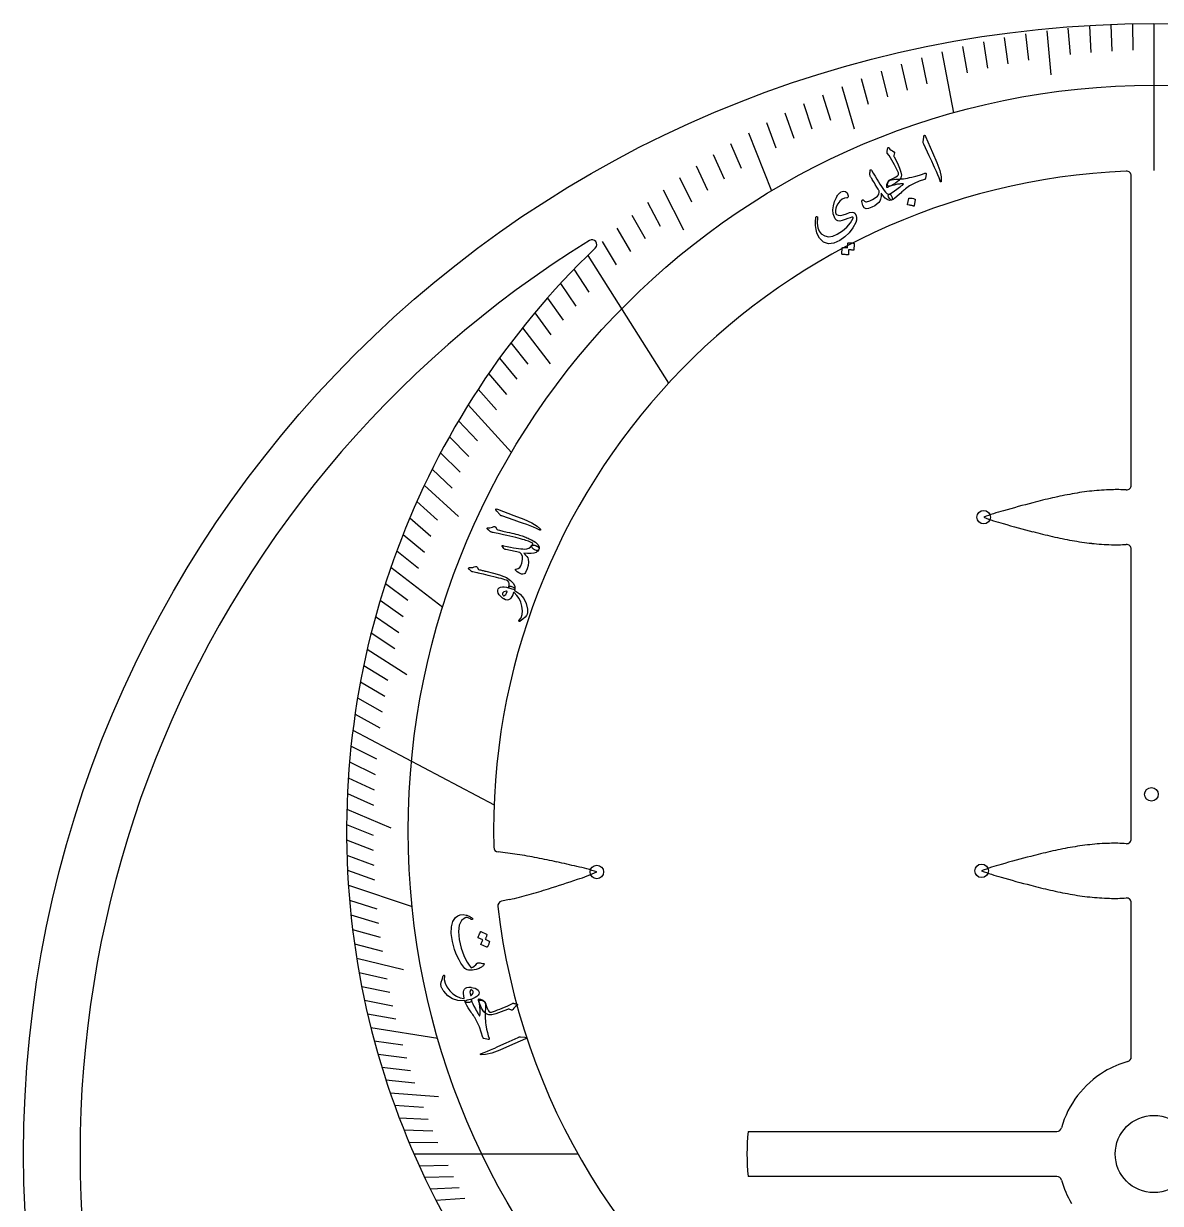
# Model space of a CAD drawing. Header units: millimetres. Extents: x -58 to 58, y -58 to 59.
# Drawn here: x -58.5 to 0.3, y -2.6 to 58.5 of the extents above; entities that cross this region are included whole.
import ezdxf

# ---------------------------------------------------------------- set-up
doc = ezdxf.new("R2010")
doc.units = ezdxf.units.MM
for name, color, linetype in [('CUT_INNER', 6, 'Continuous'), ('CUT_OUTER', 1, 'Continuous'), ('ENGRAVE', 7, 'Continuous'), ('ENGRAVE_FINE', 8, 'Continuous'), ('TEXT', 5, 'Continuous')]:
    doc.layers.add(name, color=color, linetype=linetype)

msp = doc.modelspace()

# ---------------------------------------------------------------- linework, layer by layer
at = {"layer": 'CUT_INNER'}
for points in [[(-1.17, 34.615), (-1.17, 50.615)], [(-1.17, 16.309), (-1.17, 31.295)], [(-33.345, 13.167), (-33.757, 13.08)], [(-1.17, 5.026), (-1.17, 12.999)], [(-21.004, 1.17), (-20.998, 1.17), (-5.026, 1.17)], [(-5.026, -1.17), (-20.998, -1.17), (-21.004, -1.17)]]:
    msp.add_lwpolyline(points, dxfattribs=at)
msp.add_circle((0, 0), 2, dxfattribs=at)
for centre, radius, start, end in [((0, 16.717), 34.178, 92.39759, 181.41596), ((-1.42, 50.615), 0.25, 360, 92.28516), ((0, 0), 55.575, 121.71432, 268.52897), ((-29.083, 47.064), 0.25, 313.77176, 121.81641), ((0, 16.717), 41.783, 133.78138, 236.95434), ((-1.523, 19.027), 15.375, 96.30506, 100.13869), ((-1.886, 22.296), 12.086, 91.45851, 96.29658), ((-1.936, 26.567), 7.814, 86.2995, 91.88766), ((-1.42, 34.615), 0.25, 267.21661, 360), ((10.684, -31.259), 67.138, 104.6226, 105.97288), ((2.445, 0.346), 34.477, 102.89225, 104.63392), ((-0.435, 12.943), 21.555, 100.13861, 102.90041), ((-5.541, 24.669), 8.907, 104.63437, 111.52145), ((-5.544, 41.233), 8.898, 248.47682, 255.36228), ((11.728, 100.988), 71.097, 254.06344, 255.33847), ((2.453, 65.599), 34.512, 255.36447, 257.10267), ((-0.43, 52.992), 21.58, 257.09454, 259.8501), ((-1.521, 46.902), 15.393, 259.85, 263.67495), ((-1.885, 43.627), 12.098, 263.68334, 268.51174), ((-1.937, 39.36), 7.832, 268.08043, 273.69841), ((-1.42, 31.295), 0.25, 0, 92.78339), ((-1.628, 0.725), 15.375, 96.30506, 100.13869), ((-1.991, 3.994), 12.086, 91.45851, 96.29658), ((-2.041, 7.217), 8.863, 86.06186, 91.66944), ((-1.42, 16.309), 0.25, 267.21661, 360), ((-33.918, 15.879), 0.25, 181.58203, 263.62679), ((-35.65, -1.81), 17.524, 81.12915, 84.41979), ((-37.063, -10.94), 26.762, 78.92211, 81.15448), ((-40.824, -30.213), 46.399, 77.6408, 78.93618), ((10.578, -49.56), 67.138, 104.6226, 105.97288), ((2.339, -17.955), 34.477, 102.89225, 104.63392), ((-0.541, -5.358), 21.555, 100.13861, 102.90041), ((-46.99, -58.661), 75.508, 76.88842, 77.69094), ((-31.688, 6.157), 8.91, 71.29582, 78.17252), ((-5.647, 6.368), 8.907, 104.63437, 111.52145), ((-5.65, 22.932), 8.898, 248.47682, 255.36228), ((-51.45, 77.777), 67.138, 287.4351, 288.78538), ((-32.501, 22.713), 8.907, 287.44692, 294.33419), ((11.623, 82.687), 71.097, 254.06344, 255.33847), ((-41.671, 46.614), 34.477, 285.70475, 287.44642), ((2.348, 47.297), 34.512, 255.36447, 257.10267), ((-0.536, 34.691), 21.58, 257.09454, 259.8501), ((-1.626, 28.6), 15.393, 259.85, 263.67495), ((-33.705, 12.835), 0.25, 101.99821, 186.50391), ((-38.176, 34.174), 21.555, 282.95111, 285.71291), ((-1.991, 25.326), 12.098, 263.68334, 268.51174), ((-2.041, 22.103), 8.875, 268.2992, 273.93661), ((-1.42, 12.999), 0.25, 360, 92.78339), ((-0.001, 16.716), 34.177, 186.5681, 236.29764), ((-1.42, 5.025), 0.25, 286.17187, 0), ((-0.006, 0.011), 4.96, 105.73024, 120.96375), ((-0.001, 0.001), 4.971, 120.95136, 164.25202), ((-5.025, 1.42), 0.25, 270, 343.82812), ((-9.129, 0), 11.932, 174.37423, 185.62577), ((-5.025, -1.42), 0.25, 16.17187, 90), ((-0.011, -0.006), 4.96, 195.73024, 210.96375)]:
    msp.add_arc(centre, radius, start, end, dxfattribs=at)
at = {"layer": 'CUT_OUTER'}
msp.add_circle((0, 0), 58.5, dxfattribs=at)
at = {"layer": 'ENGRAVE'}
for points in [[(0, 58.5), (0, 50.895)], [(-10.973, 57.033), (-10.368, 53.887)], [(-20.988, 52.847), (-19.794, 49.842)], [(-29.298, 46.507), (-25.127, 39.886)], [(-35.492, 38.765), (-33.245, 36.31)], [(-39.49, 30.369), (-36.808, 28.306)], [(-41.456, 21.936), (-34.151, 18.07)], [(-41.689, 13.906), (-38.391, 12.806)], [(-40.527, 6.549), (-37.068, 5.99)], [(-38.294, 0), (-29.811, 0)]]:
    msp.add_lwpolyline(points, dxfattribs=at)
for centre, radius in [((0, 16.717), 38.589), ((-8.81, 32.955), 0.351), ((-0.127, 18.614), 0.351), ((-28.83, 14.597), 0.351), ((-8.915, 14.654), 0.351)]:
    msp.add_circle(centre, radius, dxfattribs=at)
at = {"layer": 'ENGRAVE_FINE'}
for points in [[(-5.549, 58.13), (-5.332, 55.857)], [(-4.445, 58.263), (-4.341, 56.897)], [(-3.338, 58.367), (-3.259, 56.999)], [(-2.227, 58.441), (-2.175, 57.073)], [(-1.114, 58.485), (-1.088, 57.117)], [(-8.826, 57.557), (-8.618, 56.202)], [(-7.741, 57.777), (-7.559, 56.418)], [(-6.648, 57.968), (-6.492, 56.606)], [(-9.904, 57.309), (-9.67, 55.957)], [(-13.081, 56.4), (-12.77, 55.06)], [(-12.032, 56.73), (-11.747, 55.386)], [(-15.142, 55.66), (-14.781, 54.331)], [(-14.118, 56.043), (-13.781, 54.709)], [(-16.154, 55.251), (-15.509, 53.047)], [(-18.134, 54.36), (-17.697, 53.05)], [(-17.151, 54.818), (-16.739, 53.501)], [(-19.102, 53.878), (-18.64, 52.576)], [(-20.053, 53.374), (-19.566, 52.079)], [(-21.905, 52.298), (-21.369, 51.019)], [(-22.804, 51.728), (-22.244, 50.459)], [(-23.685, 51.138), (-23.101, 49.878)], [(-24.547, 50.529), (-23.939, 49.278)], [(-25.39, 49.901), (-24.337, 47.831)], [(-26.213, 49.255), (-25.557, 48.024)], [(-27.015, 48.592), (-26.337, 47.371)], [(-27.797, 47.912), (-27.095, 46.703)], [(-28.558, 47.217), (-27.833, 46.019)], [(-30.016, 45.783), (-29.246, 44.609)], [(-30.713, 45.046), (-29.921, 43.884)], [(-31.388, 44.296), (-30.574, 43.147)], [(-32.041, 43.535), (-31.205, 42.399)], [(-32.672, 42.763), (-31.241, 40.891)], [(-33.28, 41.981), (-32.401, 40.872)], [(-33.867, 41.189), (-32.967, 40.094)], [(-34.431, 40.389), (-33.51, 39.309)], [(-34.973, 39.581), (-34.032, 38.515)], [(-35.99, 37.944), (-35.008, 36.909)], [(-36.465, 37.116), (-35.464, 36.097)], [(-36.919, 36.284), (-35.898, 35.281)], [(-37.35, 35.447), (-36.311, 34.461)], [(-37.76, 34.606), (-35.995, 32.988)], [(-38.148, 33.762), (-37.072, 32.81)], [(-38.515, 32.916), (-37.421, 31.981)], [(-38.861, 32.068), (-37.749, 31.151)], [(-39.186, 31.219), (-38.056, 30.319)], [(-39.774, 29.518), (-38.611, 28.655)], [(-40.038, 28.668), (-38.858, 27.824)], [(-40.281, 27.819), (-39.086, 26.993)], [(-40.505, 26.971), (-39.294, 26.165)], [(-40.71, 26.125), (-38.663, 24.811)], [(-40.896, 25.281), (-39.655, 24.514)], [(-41.063, 24.44), (-39.808, 23.692)], [(-41.212, 23.601), (-39.943, 22.874)], [(-41.343, 22.767), (-40.06, 22.06)], [(-41.552, 21.109), (-40.242, 20.444)], [(-41.63, 20.287), (-40.308, 19.642)], [(-41.693, 19.469), (-40.358, 18.846)], [(-41.738, 18.657), (-40.392, 18.055)], [(-41.768, 17.85), (-39.501, 16.881)], [(-41.782, 17.049), (-40.414, 16.491)], [(-41.781, 16.254), (-40.402, 15.717)], [(-41.764, 15.465), (-40.376, 14.95)], [(-41.734, 14.682), (-40.335, 14.19)], [(-41.63, 13.137), (-40.213, 12.69)], [(-41.557, 12.375), (-40.132, 11.951)], [(-41.471, 11.62), (-40.039, 11.219)], [(-41.373, 10.873), (-39.932, 10.494)], [(-41.261, 10.133), (-38.844, 9.539)], [(-41.138, 9.4), (-39.684, 9.068)], [(-41.002, 8.675), (-39.542, 8.367)], [(-40.855, 7.959), (-39.389, 7.673)], [(-40.697, 7.25), (-39.226, 6.988)], [(-40.347, 5.857), (-38.867, 5.642)], [(-40.157, 5.172), (-38.673, 4.981)], [(-39.956, 4.496), (-38.469, 4.329)], [(-39.746, 3.829), (-38.256, 3.685)], [(-39.526, 3.169), (-37.032, 2.969)], [(-39.297, 2.518), (-37.802, 2.423)], [(-39.059, 1.876), (-37.562, 1.804)], [(-38.812, 1.242), (-37.315, 1.194)], [(-38.557, 0.617), (-37.059, 0.593)], [(-38.022, -0.608), (-36.524, -0.584)], [(-37.743, -1.208), (-36.246, -1.16)], [(-37.457, -1.799), (-35.96, -1.727)], [(-37.163, -2.382), (-35.668, -2.286)]]:
    msp.add_lwpolyline(points, dxfattribs=at)
at = {"layer": 'TEXT'}
for points in [[(-11.914, 52.614), (-11.901, 52.69), (-11.88, 52.722), (-11.852, 52.71), (-11.818, 52.653), (-11.454, 51.824), (-11.234, 51.314), (-11.086, 50.897), (-11.011, 50.574), (-11.005, 50.344), (-11.011, 50.324), (-11.018, 50.311), (-11.026, 50.307), (-11.036, 50.311), (-11.045, 50.319), (-11.054, 50.331), (-11.062, 50.347), (-11.069, 50.366), (-11.119, 50.517), (-11.179, 50.676), (-11.249, 50.841), (-11.329, 51.013), (-11.349, 51.058), (-11.404, 51.18), (-11.496, 51.378), (-11.623, 51.652), (-11.913, 52.257), (-11.926, 52.29), (-11.935, 52.322), (-11.939, 52.352), (-11.938, 52.381)], [(-13.224, 50.782), (-13.27, 50.878), (-13.32, 50.978), (-13.373, 51.082), (-13.43, 51.192), (-13.49, 51.306), (-13.556, 51.425), (-13.625, 51.549), (-13.7, 51.679), (-13.798, 51.802), (-13.805, 51.821), (-13.81, 51.839), (-13.812, 51.858), (-13.81, 51.876), (-13.809, 51.886), (-13.806, 51.9), (-13.803, 51.916), (-13.799, 51.936), (-13.793, 51.96), (-13.788, 51.987), (-13.782, 52.018), (-13.775, 52.052), (-13.773, 52.063), (-13.768, 52.073), (-13.76, 52.08), (-13.751, 52.085), (-13.742, 52.087), (-13.733, 52.084), (-13.724, 52.078), (-13.715, 52.068), (-13.664, 52.01), (-13.604, 51.958), (-13.535, 51.912), (-13.457, 51.871), (-13.437, 51.859), (-13.425, 51.844), (-13.422, 51.826), (-13.427, 51.804), (-13.464, 51.675), (-13.466, 51.661), (-13.463, 51.643), (-13.457, 51.623), (-13.447, 51.599), (-13.278, 51.278), (-13.159, 51.014), (-13.089, 50.807), (-13.068, 50.657), (-13.104, 50.515), (-13.207, 50.377), (-13.378, 50.243), (-13.615, 50.111), (-13.71, 50.079), (-13.767, 50.089), (-13.788, 50.142), (-13.771, 50.239), (-13.767, 50.252), (-13.763, 50.265), (-13.758, 50.278), (-13.755, 50.291), (-13.751, 50.303), (-13.747, 50.316), (-13.743, 50.327), (-13.74, 50.339), (-13.73, 50.362), (-13.714, 50.382), (-13.693, 50.399), (-13.666, 50.413), (-13.544, 50.466), (-13.438, 50.518), (-13.349, 50.568), (-13.275, 50.616), (-13.236, 50.651), (-13.215, 50.69), (-13.211, 50.733), (-13.224, 50.782)], [(-13.699, 49.671), (-13.67, 49.669), (-13.643, 49.658), (-13.618, 49.639), (-13.595, 49.61), (-13.573, 49.573), (-13.556, 49.535), (-13.544, 49.497), (-13.537, 49.459), (-13.536, 49.425), (-13.542, 49.398), (-13.554, 49.378), (-13.572, 49.365), (-13.684, 49.352), (-13.796, 49.388), (-13.91, 49.474), (-14.026, 49.609), (-14.043, 49.634), (-14.059, 49.655), (-14.072, 49.672), (-14.083, 49.687), (-14.091, 49.698), (-14.097, 49.706), (-14.101, 49.711), (-14.102, 49.713), (-14.111, 49.721), (-14.117, 49.721), (-14.12, 49.715), (-14.12, 49.701), (-14.122, 49.547), (-14.142, 49.417), (-14.18, 49.313), (-14.236, 49.234), (-14.331, 49.15), (-14.451, 49.071), (-14.595, 48.996), (-14.764, 48.925), (-14.891, 48.908), (-14.991, 48.965), (-15.063, 49.094), (-15.108, 49.297), (-15.109, 49.323), (-15.105, 49.345), (-15.096, 49.362), (-15.083, 49.373), (-15.067, 49.379), (-15.05, 49.377), (-15.033, 49.368), (-15.016, 49.352), (-14.979, 49.316), (-14.944, 49.293), (-14.909, 49.281), (-14.876, 49.282), (-14.707, 49.33), (-14.556, 49.394), (-14.423, 49.476), (-14.306, 49.577), (-14.261, 49.633), (-14.231, 49.696), (-14.216, 49.765), (-14.216, 49.84), (-14.231, 49.87), (-14.27, 49.936), (-14.332, 50.04), (-14.419, 50.181), (-14.465, 50.257), (-14.507, 50.325), (-14.544, 50.387), (-14.576, 50.44), (-14.603, 50.486), (-14.626, 50.524), (-14.645, 50.554), (-14.659, 50.575), (-14.677, 50.609), (-14.69, 50.64), (-14.697, 50.668), (-14.698, 50.694), (-14.697, 50.728), (-14.695, 50.759), (-14.694, 50.788), (-14.692, 50.815), (-14.691, 50.839), (-14.691, 50.861), (-14.69, 50.881), (-14.691, 50.898), (-14.69, 50.912), (-14.685, 50.923), (-14.677, 50.931), (-14.666, 50.936), (-14.652, 50.937), (-14.639, 50.934), (-14.629, 50.927), (-14.62, 50.916), (-14.525, 50.752), (-14.433, 50.597), (-14.345, 50.452), (-14.26, 50.316), (-14.179, 50.188), (-14.101, 50.071), (-14.028, 49.962), (-13.958, 49.862), (-13.886, 49.772), (-13.819, 49.71), (-13.757, 49.676), (-13.699, 49.671)], [(-13.352, 50.447), (-13.257, 50.449), (-13.16, 50.453), (-13.06, 50.462), (-12.958, 50.474), (-12.854, 50.49), (-12.748, 50.508), (-12.64, 50.529), (-12.53, 50.553), (-12.321, 50.603), (-12.137, 50.654), (-11.981, 50.707), (-11.851, 50.762), (-11.836, 50.767), (-11.823, 50.768), (-11.812, 50.764), (-11.802, 50.756), (-11.793, 50.745), (-11.789, 50.732), (-11.786, 50.718), (-11.787, 50.702), (-11.826, 50.482), (-11.831, 50.464), (-11.841, 50.45), (-11.856, 50.44), (-11.875, 50.434), (-12.151, 50.341), (-12.407, 50.228), (-12.642, 50.096), (-12.856, 49.946), (-12.868, 49.937), (-12.888, 49.921), (-12.915, 49.898), (-12.951, 49.867), (-12.994, 49.83), (-13.045, 49.785), (-13.104, 49.732), (-13.17, 49.672), (-13.299, 49.558), (-13.409, 49.468), (-13.5, 49.404), (-13.572, 49.365), (-13.594, 49.364), (-13.621, 49.379), (-13.652, 49.408), (-13.687, 49.453), (-13.73, 49.531), (-13.745, 49.594), (-13.734, 49.641), (-13.696, 49.672), (-13.633, 49.706), (-13.545, 49.763), (-13.433, 49.84), (-13.296, 49.939), (-13.227, 49.989), (-13.167, 50.032), (-13.115, 50.07), (-13.072, 50.101), (-13.037, 50.126), (-13.011, 50.145), (-12.995, 50.157), (-12.988, 50.163), (-12.985, 50.166), (-12.983, 50.169), (-12.981, 50.171), (-12.979, 50.172), (-12.978, 50.174), (-12.976, 50.175), (-12.975, 50.176), (-12.973, 50.177), (-12.965, 50.186), (-12.963, 50.193), (-12.967, 50.197), (-12.978, 50.199), (-13.024, 50.202), (-13.071, 50.202), (-13.12, 50.201), (-13.17, 50.197), (-13.222, 50.19), (-13.276, 50.182), (-13.332, 50.172), (-13.389, 50.159), (-13.444, 50.146), (-13.499, 50.132), (-13.552, 50.116), (-13.605, 50.1), (-13.655, 50.082), (-13.704, 50.063), (-13.75, 50.043), (-13.794, 50.022), (-13.806, 50.019), (-13.816, 50.02), (-13.823, 50.026), (-13.827, 50.036), (-13.829, 50.057), (-13.83, 50.078), (-13.829, 50.099), (-13.826, 50.12), (-13.823, 50.142), (-13.819, 50.164), (-13.814, 50.187), (-13.808, 50.211), (-13.793, 50.258), (-13.775, 50.297), (-13.754, 50.328), (-13.729, 50.351), (-13.659, 50.391), (-13.573, 50.42), (-13.471, 50.439), (-13.352, 50.447)], [(-15.891, 49.483), (-16.017, 49.466), (-16.138, 49.409), (-16.255, 49.31), (-16.366, 49.17), (-16.426, 49.06), (-16.463, 48.946), (-16.479, 48.827), (-16.472, 48.703), (-16.466, 48.681), (-16.456, 48.66), (-16.441, 48.64), (-16.422, 48.622), (-16.334, 48.578), (-16.221, 48.57), (-16.081, 48.596), (-15.915, 48.656), (-15.752, 48.716), (-15.624, 48.741), (-15.532, 48.731), (-15.477, 48.687), (-15.415, 48.567), (-15.386, 48.448), (-15.39, 48.33), (-15.426, 48.212), (-15.581, 47.926), (-15.771, 47.677), (-15.996, 47.461), (-16.256, 47.28), (-16.571, 47.139), (-16.848, 47.109), (-17.091, 47.192), (-17.299, 47.388), (-17.377, 47.516), (-17.438, 47.669), (-17.483, 47.845), (-17.51, 48.046), (-17.513, 48.105), (-17.514, 48.162), (-17.514, 48.218), (-17.512, 48.272), (-17.509, 48.326), (-17.503, 48.379), (-17.496, 48.432), (-17.488, 48.484), (-17.48, 48.507), (-17.47, 48.521), (-17.456, 48.525), (-17.439, 48.519), (-17.425, 48.507), (-17.416, 48.494), (-17.411, 48.477), (-17.411, 48.459), (-17.426, 48.172), (-17.397, 47.937), (-17.326, 47.752), (-17.213, 47.618), (-17.032, 47.511), (-16.835, 47.473), (-16.621, 47.505), (-16.389, 47.605), (-16.115, 47.779), (-15.887, 47.973), (-15.704, 48.188), (-15.567, 48.426), (-15.56, 48.443), (-15.561, 48.457), (-15.57, 48.467), (-15.586, 48.474), (-15.64, 48.474), (-15.725, 48.454), (-15.84, 48.416), (-15.985, 48.357), (-16.135, 48.303), (-16.26, 48.281), (-16.359, 48.291), (-16.433, 48.334), (-16.492, 48.399), (-16.538, 48.476), (-16.573, 48.563), (-16.595, 48.661), (-16.61, 48.868), (-16.588, 49.077), (-16.53, 49.287), (-16.435, 49.498), (-16.408, 49.551), (-16.379, 49.598), (-16.35, 49.641), (-16.32, 49.679), (-16.289, 49.712), (-16.259, 49.741), (-16.227, 49.765), (-16.196, 49.785), (-16.062, 49.836), (-15.956, 49.819), (-15.879, 49.734), (-15.831, 49.582), (-15.828, 49.536), (-15.837, 49.504), (-15.858, 49.487), (-15.891, 49.483)], [(-12.685, 49.452), (-12.682, 49.458), (-12.677, 49.463), (-12.67, 49.466), (-12.661, 49.469), (-12.585, 49.467), (-12.511, 49.458), (-12.439, 49.44), (-12.368, 49.415), (-12.36, 49.41), (-12.355, 49.404), (-12.353, 49.397), (-12.354, 49.389), (-12.411, 49.068), (-12.414, 49.06), (-12.421, 49.056), (-12.431, 49.055), (-12.445, 49.059), (-12.457, 49.062), (-12.476, 49.067), (-12.501, 49.073), (-12.533, 49.08), (-12.572, 49.089), (-12.619, 49.098), (-12.673, 49.109), (-12.735, 49.12), (-12.744, 49.123), (-12.749, 49.126), (-12.751, 49.132), (-12.75, 49.138)], [(-15.841, 47.133), (-15.839, 47.139), (-15.835, 47.144), (-15.828, 47.148), (-15.819, 47.152), (-15.782, 47.156), (-15.746, 47.158), (-15.71, 47.158), (-15.674, 47.157), (-15.638, 47.153), (-15.602, 47.148), (-15.566, 47.141), (-15.53, 47.132), (-15.521, 47.127), (-15.515, 47.121), (-15.512, 47.113), (-15.511, 47.104), (-15.532, 46.779), (-15.534, 46.773), (-15.54, 46.77), (-15.55, 46.77), (-15.563, 46.771), (-15.572, 46.774), (-15.588, 46.776), (-15.608, 46.779), (-15.634, 46.782), (-15.666, 46.784), (-15.704, 46.787), (-15.748, 46.791), (-15.797, 46.794), (-15.812, 46.541), (-15.814, 46.532), (-15.82, 46.527), (-15.83, 46.526), (-15.844, 46.528), (-15.856, 46.53), (-15.875, 46.532), (-15.9, 46.535), (-15.932, 46.539), (-15.972, 46.543), (-16.018, 46.547), (-16.072, 46.552), (-16.134, 46.556), (-16.141, 46.559), (-16.146, 46.562), (-16.148, 46.567), (-16.148, 46.574), (-16.125, 46.891), (-16.123, 46.897), (-16.119, 46.903), (-16.112, 46.907), (-16.103, 46.911), (-16.073, 46.916), (-16.042, 46.919), (-16.012, 46.92), (-15.981, 46.919), (-15.951, 46.917), (-15.921, 46.913), (-15.891, 46.908), (-15.862, 46.901)], [(-34.008, 33.269), (-34.053, 33.332), (-34.062, 33.369), (-34.034, 33.38), (-33.969, 33.366), (-33.121, 33.047), (-32.603, 32.848), (-32.202, 32.662), (-31.917, 32.49), (-31.75, 32.334), (-31.739, 32.315), (-31.735, 32.302), (-31.738, 32.293), (-31.747, 32.289), (-31.76, 32.288), (-31.774, 32.29), (-31.791, 32.295), (-31.81, 32.303), (-31.953, 32.373), (-32.108, 32.441), (-32.275, 32.507), (-32.454, 32.569), (-32.5, 32.587), (-32.626, 32.632), (-32.831, 32.705), (-33.117, 32.805), (-33.752, 33.021), (-33.785, 33.034), (-33.814, 33.05), (-33.838, 33.069), (-33.858, 33.089)], [(-34.485, 32.332), (-34.498, 32.345), (-34.506, 32.359), (-34.508, 32.373), (-34.504, 32.387), (-34.497, 32.398), (-34.487, 32.406), (-34.473, 32.41), (-34.457, 32.412), (-34.374, 32.412), (-34.297, 32.422), (-34.225, 32.441), (-34.159, 32.471), (-34.132, 32.478), (-34.107, 32.474), (-34.085, 32.46), (-34.065, 32.436), (-34.056, 32.421), (-34.047, 32.406), (-34.038, 32.39), (-34.029, 32.375), (-34.02, 32.359), (-34.01, 32.344), (-34.001, 32.329), (-33.992, 32.314), (-33.959, 32.301), (-33.861, 32.276), (-33.698, 32.237), (-33.471, 32.187), (-33.346, 32.159), (-33.229, 32.132), (-33.12, 32.105), (-33.019, 32.08), (-32.927, 32.056), (-32.842, 32.032), (-32.766, 32.01), (-32.699, 31.988), (-32.636, 31.966), (-32.574, 31.943), (-32.512, 31.918), (-32.451, 31.892), (-32.391, 31.865), (-32.33, 31.837), (-32.27, 31.807), (-32.209, 31.775), (-32.014, 31.656), (-31.883, 31.541), (-31.817, 31.428), (-31.816, 31.319), (-31.835, 31.275), (-31.864, 31.245), (-31.904, 31.231), (-31.953, 31.232), (-32.006, 31.246), (-32.056, 31.267), (-32.102, 31.297), (-32.145, 31.335), (-32.182, 31.377), (-32.203, 31.415), (-32.208, 31.449), (-32.197, 31.478), (-32.185, 31.499), (-32.175, 31.518), (-32.166, 31.535), (-32.158, 31.55), (-32.152, 31.563), (-32.147, 31.574), (-32.145, 31.584), (-32.144, 31.593), (-32.187, 31.631), (-32.26, 31.671), (-32.364, 31.713), (-32.498, 31.757), (-32.579, 31.781), (-32.672, 31.806), (-32.778, 31.834), (-32.897, 31.864), (-33.027, 31.896), (-33.171, 31.931), (-33.327, 31.968), (-33.496, 32.008), (-33.662, 32.046), (-33.808, 32.079), (-33.934, 32.107), (-34.039, 32.13), (-34.125, 32.148), (-34.191, 32.161), (-34.236, 32.171), (-34.261, 32.175), (-34.293, 32.184), (-34.324, 32.199), (-34.356, 32.219), (-34.387, 32.245), (-34.402, 32.26), (-34.416, 32.273), (-34.429, 32.286), (-34.442, 32.297), (-34.454, 32.308), (-34.465, 32.317), (-34.475, 32.325), (-34.485, 32.332)], [(-31.814, 31.315), (-31.849, 31.251), (-31.887, 31.199), (-31.928, 31.16), (-31.974, 31.132), (-32.092, 31.095), (-32.238, 31.076), (-32.413, 31.075), (-32.617, 31.09), (-32.523, 30.998), (-32.453, 30.916), (-32.405, 30.845), (-32.381, 30.785), (-32.367, 30.626), (-32.385, 30.458), (-32.435, 30.281), (-32.518, 30.093), (-32.553, 30.045), (-32.599, 30.016), (-32.657, 30.006), (-32.725, 30.015), (-32.8, 30.04), (-32.875, 30.079), (-32.951, 30.131), (-33.029, 30.197), (-33.038, 30.208), (-33.044, 30.219), (-33.047, 30.231), (-33.045, 30.243), (-33.039, 30.257), (-33.03, 30.267), (-33.017, 30.272), (-33.002, 30.273), (-32.904, 30.293), (-32.823, 30.349), (-32.76, 30.443), (-32.712, 30.573), (-32.678, 30.768), (-32.685, 30.925), (-32.732, 31.045), (-32.822, 31.128), (-33.543, 31.278), (-33.576, 31.287), (-33.603, 31.298), (-33.625, 31.312), (-33.642, 31.329), (-33.718, 31.432), (-33.727, 31.446), (-33.733, 31.458), (-33.736, 31.468), (-33.734, 31.476), (-33.725, 31.483), (-33.709, 31.486), (-33.688, 31.485), (-33.66, 31.48), (-33.477, 31.44), (-33.306, 31.406), (-33.15, 31.377), (-33.007, 31.353), (-32.877, 31.334), (-32.761, 31.319), (-32.659, 31.31), (-32.571, 31.305), (-32.45, 31.314), (-32.347, 31.347), (-32.262, 31.402), (-32.196, 31.482), (-32.175, 31.503), (-32.146, 31.514), (-32.108, 31.516), (-32.062, 31.508), (-32.039, 31.5), (-32.016, 31.492), (-31.993, 31.483), (-31.97, 31.473), (-31.948, 31.462), (-31.926, 31.449), (-31.905, 31.434), (-31.885, 31.418), (-31.848, 31.385), (-31.825, 31.357), (-31.813, 31.333), (-31.814, 31.315)], [(-35.318, 30.148), (-35.365, 30.194), (-35.402, 30.23), (-35.43, 30.256), (-35.448, 30.272), (-35.459, 30.284), (-35.465, 30.296), (-35.468, 30.308), (-35.465, 30.32), (-35.458, 30.333), (-35.447, 30.341), (-35.433, 30.346), (-35.415, 30.347), (-35.33, 30.349), (-35.25, 30.359), (-35.175, 30.378), (-35.105, 30.405), (-35.083, 30.411), (-35.063, 30.408), (-35.044, 30.394), (-35.027, 30.37), (-34.952, 30.25), (-34.902, 30.237), (-34.853, 30.225), (-34.805, 30.212), (-34.758, 30.2), (-34.712, 30.188), (-34.666, 30.177), (-34.622, 30.166), (-34.578, 30.155), (-34.175, 30.053), (-33.862, 29.965), (-33.641, 29.891), (-33.512, 29.831), (-33.296, 29.672), (-33.15, 29.52), (-33.074, 29.373), (-33.068, 29.231), (-33.07, 29.227), (-33.071, 29.224), (-33.072, 29.221), (-33.074, 29.217), (-33.1, 29.205), (-33.15, 29.209), (-33.221, 29.229), (-33.315, 29.266), (-33.348, 29.282), (-33.37, 29.301), (-33.38, 29.323), (-33.378, 29.348), (-33.363, 29.441), (-33.367, 29.525), (-33.39, 29.6), (-33.434, 29.666), (-33.507, 29.692), (-33.59, 29.718), (-33.685, 29.746), (-33.79, 29.775), (-33.906, 29.806), (-34.031, 29.838), (-34.166, 29.871), (-34.311, 29.906), (-34.454, 29.941), (-34.581, 29.972), (-34.695, 29.999), (-34.795, 30.023), (-34.88, 30.042), (-34.95, 30.058), (-35.006, 30.072), (-35.048, 30.082), (-35.257, 30.121), (-35.277, 30.127), (-35.294, 30.134), (-35.307, 30.141), (-35.318, 30.148)], [(-33.056, 29.149), (-32.802, 28.964), (-32.613, 28.744), (-32.488, 28.491), (-32.426, 28.203), (-32.423, 28.165), (-32.421, 28.128), (-32.42, 28.091), (-32.421, 28.056), (-32.423, 28.022), (-32.427, 27.99), (-32.433, 27.959), (-32.44, 27.929), (-32.475, 27.861), (-32.546, 27.78), (-32.654, 27.685), (-32.797, 27.575), (-32.816, 27.564), (-32.832, 27.559), (-32.846, 27.561), (-32.857, 27.569), (-32.864, 27.58), (-32.865, 27.592), (-32.86, 27.604), (-32.848, 27.618), (-32.749, 27.749), (-32.693, 27.915), (-32.68, 28.116), (-32.709, 28.352), (-32.766, 28.558), (-32.852, 28.744), (-32.968, 28.91), (-33.115, 29.055), (-33.121, 29.057), (-33.127, 29.057), (-33.132, 29.055), (-33.136, 29.052), (-33.186, 28.938), (-33.236, 28.843), (-33.286, 28.769), (-33.338, 28.714), (-33.398, 28.679), (-33.469, 28.669), (-33.55, 28.683), (-33.64, 28.722), (-33.651, 28.728), (-33.663, 28.735), (-33.675, 28.742), (-33.686, 28.75), (-33.698, 28.759), (-33.711, 28.768), (-33.724, 28.777), (-33.737, 28.788), (-33.822, 28.864), (-33.886, 28.943), (-33.93, 29.024), (-33.954, 29.108), (-33.955, 29.186), (-33.932, 29.249), (-33.884, 29.296), (-33.811, 29.327), (-33.719, 29.343), (-33.619, 29.344), (-33.512, 29.33), (-33.396, 29.3), (-33.394, 29.307), (-33.392, 29.314), (-33.39, 29.32), (-33.388, 29.327), (-33.387, 29.333), (-33.385, 29.34), (-33.383, 29.346), (-33.38, 29.353), (-33.367, 29.374), (-33.345, 29.386), (-33.315, 29.39), (-33.278, 29.384), (-33.239, 29.373), (-33.2, 29.358), (-33.163, 29.338), (-33.127, 29.315), (-33.096, 29.291), (-33.076, 29.27), (-33.066, 29.251), (-33.067, 29.234), (-33.091, 29.17), (-33.085, 29.167), (-33.077, 29.163), (-33.068, 29.157), (-33.056, 29.149)], [(-33.503, 29.13), (-33.579, 29.118), (-33.639, 29.095), (-33.681, 29.061), (-33.705, 29.017), (-33.708, 28.987), (-33.705, 28.958), (-33.697, 28.931), (-33.684, 28.904), (-33.675, 28.895), (-33.663, 28.89), (-33.649, 28.889), (-33.633, 28.894), (-33.588, 28.918), (-33.548, 28.961), (-33.512, 29.024), (-33.48, 29.106), (-33.479, 29.115), (-33.482, 29.122), (-33.49, 29.127), (-33.503, 29.13)], [(-34.671, 9.784), (-34.696, 9.754), (-34.726, 9.726), (-34.758, 9.698), (-34.795, 9.672), (-34.834, 9.648), (-34.877, 9.625), (-34.923, 9.603), (-34.972, 9.582), (-35.071, 9.549), (-35.172, 9.525), (-35.274, 9.511), (-35.377, 9.507), (-35.471, 9.515), (-35.549, 9.533), (-35.612, 9.562), (-35.659, 9.601), (-35.767, 9.736), (-35.868, 9.883), (-35.962, 10.041), (-36.048, 10.21), (-36.126, 10.391), (-36.194, 10.584), (-36.254, 10.788), (-36.305, 11.003), (-36.363, 11.412), (-36.354, 11.755), (-36.281, 12.031), (-36.144, 12.24), (-36.028, 12.332), (-35.898, 12.384), (-35.752, 12.395), (-35.593, 12.367), (-35.558, 12.355), (-35.521, 12.341), (-35.484, 12.325), (-35.446, 12.306), (-35.407, 12.285), (-35.367, 12.261), (-35.326, 12.236), (-35.283, 12.207), (-35.271, 12.198), (-35.263, 12.187), (-35.259, 12.175), (-35.259, 12.163), (-35.261, 12.154), (-35.266, 12.146), (-35.274, 12.14), (-35.285, 12.134), (-35.296, 12.13), (-35.306, 12.13), (-35.316, 12.133), (-35.327, 12.14), (-35.368, 12.166), (-35.41, 12.188), (-35.453, 12.208), (-35.497, 12.224), (-35.538, 12.234), (-35.578, 12.237), (-35.614, 12.234), (-35.649, 12.224), (-35.841, 12.083), (-35.957, 11.849), (-35.996, 11.52), (-35.955, 11.099), (-35.91, 10.871), (-35.854, 10.656), (-35.79, 10.454), (-35.715, 10.265), (-35.632, 10.088), (-35.54, 9.925), (-35.438, 9.775), (-35.328, 9.637), (-35.257, 9.667), (-35.181, 9.717), (-35.101, 9.788), (-35.016, 9.878), (-35.007, 9.883), (-34.989, 9.886), (-34.963, 9.887), (-34.928, 9.888), (-34.924, 9.887), (-34.921, 9.887), (-34.918, 9.887), (-34.916, 9.887), (-34.868, 9.884), (-34.813, 9.877), (-34.752, 9.866), (-34.684, 9.851), (-34.663, 9.843), (-34.653, 9.829), (-34.656, 9.809), (-34.671, 9.784)], [(-34.399, 11.021), (-34.394, 11.018), (-34.39, 11.012), (-34.388, 11.004), (-34.387, 10.995), (-34.395, 10.958), (-34.404, 10.922), (-34.415, 10.887), (-34.427, 10.852), (-34.441, 10.819), (-34.456, 10.785), (-34.474, 10.752), (-34.494, 10.72), (-34.5, 10.713), (-34.508, 10.709), (-34.516, 10.708), (-34.526, 10.71), (-34.831, 10.833), (-34.835, 10.837), (-34.836, 10.844), (-34.834, 10.854), (-34.829, 10.866), (-34.823, 10.875), (-34.816, 10.889), (-34.807, 10.909), (-34.797, 10.934), (-34.785, 10.964), (-34.77, 11), (-34.754, 11.042), (-34.735, 11.09), (-34.971, 11.191), (-34.978, 11.196), (-34.981, 11.204), (-34.98, 11.214), (-34.973, 11.227), (-34.967, 11.238), (-34.959, 11.256), (-34.948, 11.28), (-34.934, 11.31), (-34.917, 11.347), (-34.898, 11.391), (-34.876, 11.443), (-34.851, 11.501), (-34.846, 11.507), (-34.841, 11.511), (-34.836, 11.511), (-34.83, 11.508), (-34.538, 11.375), (-34.533, 11.371), (-34.529, 11.365), (-34.527, 11.357), (-34.526, 11.348), (-34.532, 11.317), (-34.538, 11.286), (-34.547, 11.256), (-34.558, 11.227), (-34.569, 11.198), (-34.583, 11.171), (-34.597, 11.143), (-34.613, 11.117)], [(-35.702, 7.932), (-36.017, 7.946), (-36.298, 8.032), (-36.546, 8.19), (-36.758, 8.421), (-36.782, 8.455), (-36.804, 8.489), (-36.824, 8.522), (-36.843, 8.556), (-36.86, 8.589), (-36.874, 8.622), (-36.886, 8.654), (-36.896, 8.686), (-36.903, 8.77), (-36.885, 8.886), (-36.844, 9.034), (-36.778, 9.214), (-36.767, 9.234), (-36.756, 9.247), (-36.743, 9.253), (-36.729, 9.251), (-36.718, 9.244), (-36.711, 9.234), (-36.709, 9.219), (-36.711, 9.2), (-36.729, 9.024), (-36.689, 8.838), (-36.592, 8.644), (-36.439, 8.442), (-36.277, 8.287), (-36.1, 8.169), (-35.91, 8.089), (-35.707, 8.047), (-35.7, 8.049), (-35.696, 8.052), (-35.693, 8.057), (-35.692, 8.062), (-35.715, 8.189), (-35.726, 8.3), (-35.725, 8.393), (-35.712, 8.469), (-35.68, 8.533), (-35.627, 8.581), (-35.551, 8.612), (-35.454, 8.628), (-35.441, 8.629), (-35.428, 8.629), (-35.414, 8.629), (-35.4, 8.629), (-35.385, 8.628), (-35.37, 8.627), (-35.353, 8.626), (-35.336, 8.624), (-35.224, 8.605), (-35.127, 8.574), (-35.046, 8.53), (-34.98, 8.473), (-34.936, 8.409), (-34.921, 8.344), (-34.935, 8.279), (-34.978, 8.212), (-35.045, 8.147), (-35.126, 8.09), (-35.223, 8.041), (-35.335, 7.999), (-35.334, 7.992), (-35.331, 7.986), (-35.329, 7.979), (-35.327, 7.973), (-35.325, 7.966), (-35.322, 7.96), (-35.32, 7.953), (-35.318, 7.946), (-35.317, 7.92), (-35.328, 7.898), (-35.35, 7.878), (-35.384, 7.861), (-35.423, 7.847), (-35.463, 7.838), (-35.505, 7.833), (-35.548, 7.831), (-35.587, 7.834), (-35.615, 7.84), (-35.634, 7.851), (-35.643, 7.865), (-35.66, 7.935), (-35.667, 7.934), (-35.676, 7.933), (-35.688, 7.932), (-35.702, 7.932)], [(-34.599, 7.5), (-34.609, 7.406), (-34.615, 7.31), (-34.617, 7.21), (-34.615, 7.108), (-34.609, 7.003), (-34.6, 6.897), (-34.588, 6.788), (-34.573, 6.677), (-34.537, 6.465), (-34.496, 6.279), (-34.45, 6.12), (-34.4, 5.988), (-34.395, 5.974), (-34.395, 5.961), (-34.399, 5.949), (-34.408, 5.939), (-34.419, 5.932), (-34.432, 5.927), (-34.446, 5.925), (-34.462, 5.926), (-34.681, 5.974), (-34.699, 5.98), (-34.713, 5.991), (-34.722, 6.006), (-34.727, 6.026), (-34.809, 6.311), (-34.906, 6.578), (-35.02, 6.827), (-35.151, 7.06), (-35.159, 7.073), (-35.173, 7.094), (-35.193, 7.125), (-35.22, 7.165), (-35.253, 7.213), (-35.293, 7.27), (-35.339, 7.337), (-35.391, 7.412), (-35.489, 7.56), (-35.564, 7.685), (-35.616, 7.788), (-35.644, 7.869), (-35.642, 7.892), (-35.624, 7.917), (-35.59, 7.943), (-35.541, 7.972), (-35.457, 8.002), (-35.392, 8.007), (-35.347, 7.989), (-35.322, 7.945), (-35.297, 7.876), (-35.254, 7.779), (-35.192, 7.656), (-35.111, 7.505), (-35.069, 7.429), (-35.033, 7.363), (-35.001, 7.307), (-34.975, 7.26), (-34.954, 7.222), (-34.938, 7.194), (-34.927, 7.177), (-34.922, 7.169), (-34.919, 7.166), (-34.917, 7.163), (-34.915, 7.161), (-34.913, 7.16), (-34.912, 7.158), (-34.911, 7.156), (-34.91, 7.155), (-34.91, 7.153), (-34.901, 7.143), (-34.895, 7.141), (-34.89, 7.145), (-34.887, 7.155), (-34.88, 7.201), (-34.874, 7.248), (-34.87, 7.297), (-34.869, 7.348), (-34.87, 7.4), (-34.871, 7.455), (-34.875, 7.511), (-34.88, 7.569), (-34.886, 7.626), (-34.894, 7.682), (-34.902, 7.737), (-34.911, 7.791), (-34.922, 7.844), (-34.934, 7.894), (-34.947, 7.943), (-34.961, 7.989), (-34.963, 8.002), (-34.96, 8.011), (-34.953, 8.018), (-34.943, 8.021), (-34.922, 8.019), (-34.901, 8.017), (-34.88, 8.013), (-34.859, 8.007), (-34.839, 8.001), (-34.817, 7.993), (-34.795, 7.985), (-34.772, 7.976), (-34.728, 7.955), (-34.692, 7.932), (-34.664, 7.907), (-34.645, 7.88), (-34.615, 7.807), (-34.598, 7.719), (-34.593, 7.617), (-34.599, 7.5)], [(-35.343, 8.204), (-35.287, 8.257), (-35.251, 8.31), (-35.234, 8.361), (-35.238, 8.412), (-35.252, 8.439), (-35.27, 8.462), (-35.292, 8.481), (-35.318, 8.495), (-35.331, 8.499), (-35.343, 8.497), (-35.355, 8.49), (-35.367, 8.477), (-35.39, 8.432), (-35.4, 8.373), (-35.395, 8.299), (-35.376, 8.211), (-35.372, 8.203), (-35.365, 8.199), (-35.356, 8.199), (-35.343, 8.204)], [(-34.282, 7.34), (-34.182, 7.376), (-34.077, 7.414), (-33.967, 7.456), (-33.852, 7.5), (-33.732, 7.548), (-33.607, 7.599), (-33.475, 7.653), (-33.338, 7.711), (-33.203, 7.791), (-33.184, 7.797), (-33.165, 7.8), (-33.147, 7.8), (-33.129, 7.797), (-33.119, 7.795), (-33.106, 7.792), (-33.09, 7.787), (-33.071, 7.782), (-33.048, 7.775), (-33.023, 7.768), (-32.993, 7.76), (-32.96, 7.752), (-32.949, 7.749), (-32.941, 7.744), (-32.934, 7.737), (-32.931, 7.728), (-32.93, 7.719), (-32.934, 7.711), (-32.941, 7.704), (-32.952, 7.696), (-33.016, 7.654), (-33.075, 7.603), (-33.129, 7.543), (-33.177, 7.474), (-33.192, 7.456), (-33.208, 7.447), (-33.227, 7.445), (-33.247, 7.451), (-33.37, 7.494), (-33.384, 7.496), (-33.402, 7.495), (-33.423, 7.491), (-33.447, 7.484), (-33.784, 7.349), (-34.059, 7.257), (-34.271, 7.207), (-34.422, 7.199), (-34.56, 7.248), (-34.686, 7.364), (-34.799, 7.548), (-34.898, 7.8), (-34.918, 7.898), (-34.899, 7.954), (-34.844, 7.966), (-34.751, 7.936), (-34.738, 7.93), (-34.725, 7.924), (-34.713, 7.919), (-34.701, 7.913), (-34.689, 7.908), (-34.678, 7.902), (-34.667, 7.897), (-34.656, 7.892), (-34.634, 7.879), (-34.617, 7.861), (-34.603, 7.838), (-34.593, 7.811), (-34.556, 7.685), (-34.519, 7.576), (-34.48, 7.483), (-34.441, 7.406), (-34.411, 7.365), (-34.374, 7.34), (-34.331, 7.332), (-34.282, 7.34)], [(-32.555, 6.043), (-32.48, 6.033), (-32.449, 6.015), (-32.462, 5.989), (-32.519, 5.956), (-33.349, 5.594), (-33.858, 5.372), (-34.273, 5.221), (-34.596, 5.142), (-34.825, 5.137), (-34.846, 5.143), (-34.859, 5.151), (-34.863, 5.159), (-34.859, 5.169), (-34.851, 5.179), (-34.839, 5.188), (-34.824, 5.196), (-34.805, 5.203), (-34.654, 5.253), (-34.495, 5.313), (-34.33, 5.384), (-34.158, 5.463), (-34.113, 5.484), (-33.991, 5.539), (-33.793, 5.629), (-33.518, 5.754), (-32.909, 6.035), (-32.876, 6.048), (-32.844, 6.056), (-32.814, 6.06), (-32.785, 6.06)]]:
    msp.add_lwpolyline(points, close=True, dxfattribs=at)

doc.saveas('drawing.dxf')
